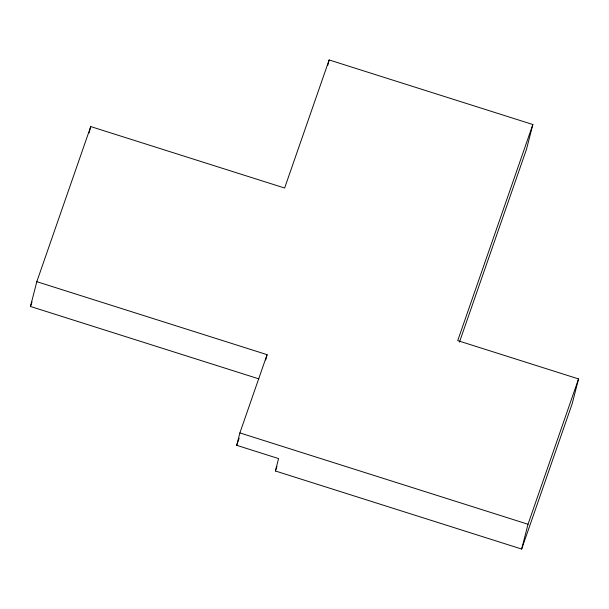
<?xml version="1.0" encoding="UTF-8"?>
<svg xmlns="http://www.w3.org/2000/svg" width="609" height="609" viewBox="0 0 609 609"><rect width="100%" height="100%" fill="white"/><g stroke="black" fill="none" stroke-linecap="round" stroke-linejoin="round"><path stroke-width="0.91" d="M258.901 378.882L30.45 306.464L36.814 281.678L90.733 126.565L284.631 188.029L329.157 59.948L532.852 124.518L526.488 149.312L459.46 342.106M89.089 132.99L90.733 126.565M327.741 65.46L329.157 59.948M532.852 124.518L457.724 340.629L578.55 378.927L572.186 403.721L521.662 549.052L275.397 470.985L278.579 458.585L236.695 445.308L239.877 432.915L267.077 354.666L36.814 281.678M265.714 359.98L267.077 354.666M521.662 549.052L528.026 524.258L578.55 378.927M30.45 306.464L32.011 301.98M236.695 445.308L239.162 438.198M275.397 470.985L276.943 466.532M239.877 432.915L528.026 524.258"/></g></svg>
